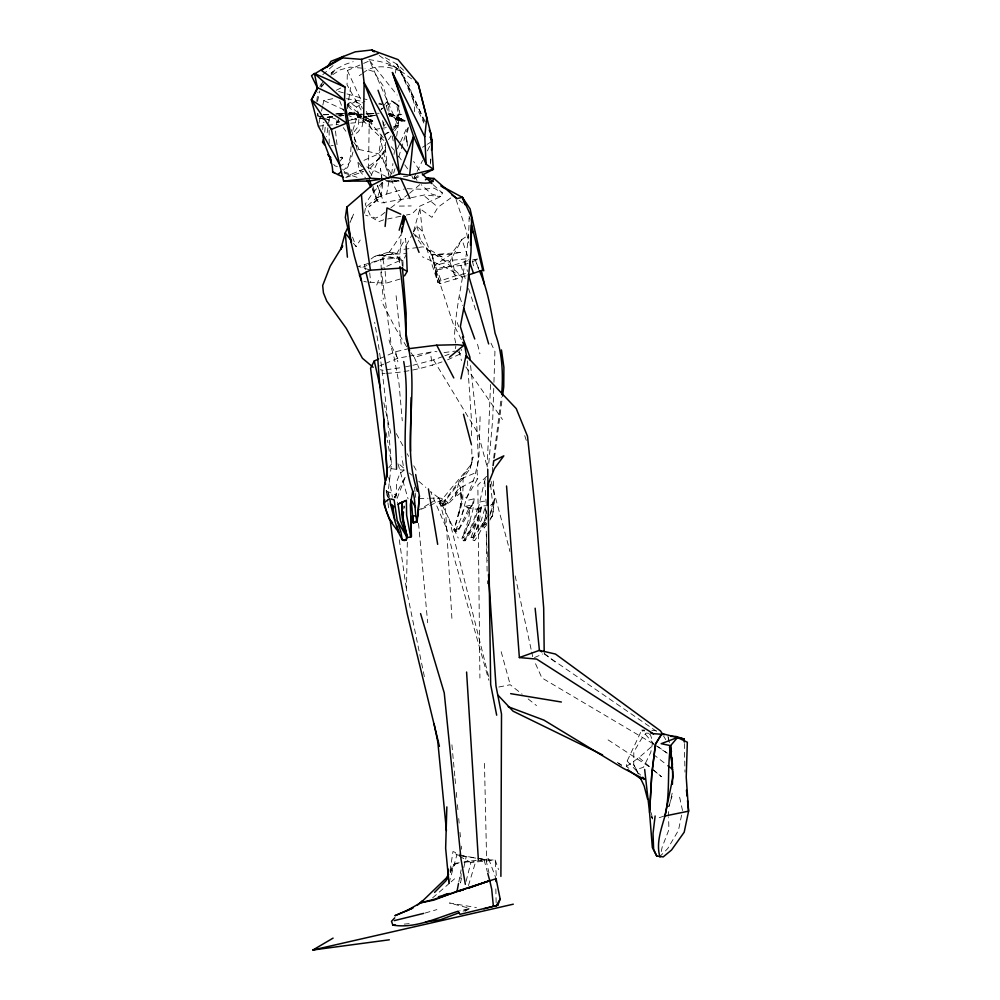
<?xml version="1.0" encoding="UTF-8"?>
<svg xmlns="http://www.w3.org/2000/svg" width="1000" height="1000" viewBox="0 0 1000 1000"><rect width="100%" height="100%" fill="white"/><g stroke="black" fill="none" stroke-linecap="round" stroke-linejoin="round"><path stroke-width="0.75" stroke-dasharray="5 3.75" d="M430.487 159.025L430.45 165.2L430.875 159.213M638.312 774.05L633.737 764.737L633.812 751.938L641.1 739.463L646.05 733.1L649.112 733.325M492.463 472.013L492.5 467.375M386.712 161.238L385.037 145.338M368.537 168.863L369.2 121.463L365.55 118.575M470.112 468.537L473.075 456.887L470.112 468.537L463.1 478.363L462.75 501L453.975 530.212L455.062 531.55L457.45 531.925L465.087 519.2L472.075 505.1L474.162 498.762L465.737 500.812L460.8 518.787L455.062 531.55M424.363 676.612L406.488 589.85L407.312 542.05M385.5 142.425L385.312 151.25L368.575 170.188L374.387 178.85M401.4 119.887L398.938 119.513L400.6 120.213M486.262 531.188L487.15 573M359.913 65.025L347.388 70.525L347.038 84.763L361.087 109.975M455.675 342.975L454.462 337.113C456.025 296.875 469.363 258.238 469.05 217.95M672.175 793.188L668.325 810.075M480.1 416.675L478.963 457.6L474.762 476.65L465.737 500.812M329.125 130.225L329.188 143.475M490 487.075L490.087 484.025M396.65 136.263L398.2 125.675L398.963 100.425M389.4 497.238L388.225 491.325L391.463 464.113C387.5 416.675 383.075 369.188 374.675 322.312M493.738 388.438L492.725 419.188L488.462 466.875M493.938 382.287L494.95 351.525L490.825 342.775M361.45 116.862L357.663 116.975C357.713 109.325 355.688 121.163 361.287 116.938M490.525 384.5L487.188 466.875M400.775 120.3L399.675 119.812L400.487 119.575C402.525 121.388 397.762 119.2 400.175 119.688M486.275 534.3L487.537 560.575M400.163 119.388L400.363 120.25L400.562 119.6M399.812 119.675L400.513 120.162L400.225 119.537M398.638 119.025L396.775 118.725L397.175 119.812M395.825 498L396.775 481.75L399.787 473.675L404 470.275L401.85 456.825M381.4 270.025L380.688 259.45L399.787 258.038L401.213 234.6L389.513 251.863L380.688 259.45L368.35 264.837M351.05 146.75L350.45 156.275L348.2 166.238L344.175 171.912L351.163 174.237L363.6 169.125M400.213 119.875L399.6 119.388M388.188 112.987L405.025 120.825L398.875 120.812L390.2 114.838M461.2 873.737L460.475 882.925L461.8 876.825M347.463 108.6L350.525 87.487M324.725 132.238L325.412 124.75M463.1 478.363L458.625 483.587L460.412 487.388L461.15 497.887L462.325 498.212L467.075 496.987L477.825 478.375L477.038 472.163L478.35 458.475L476.6 421.275L470.312 363.1M403.775 508.963L404.075 505.925L404.45 510.55M489.938 520.125L492.775 515.225L494.375 499.3L493.125 478.013M391.712 174.275L392.887 163.562M322.638 129.55L323.612 121.025M455.487 348.713L455.825 345.863M474.162 498.762L472.887 509.862L469.588 521.825L461.887 538.55L463.675 540.8L465.175 540.737L476.45 523.038L481.45 505.938L487.225 505.725M486.287 511.613L484.888 520.45L472.463 540.1L479.462 520.438L481.45 505.938L479.075 509.012L477.825 519.925L471 537.537L472.463 540.1L474.712 540.625L478.462 534.987L485.213 521.862L486.287 517.537M492.45 516.175L494.375 499.3L490.163 515.438M628.85 768.3L626.5 766.413L627.137 761.075L641.775 730L644.663 730.138M492.688 465.85L493.45 459.762M493.638 458.237L501.287 397.337M316.737 101.375L317.938 92.1M493.45 465.8L494.263 459.613M494.462 458.062L502.325 397.65M382.8 183.388L381.15 195.725L379.688 198.3L369.113 206.75L376.987 199.488L379.688 198.3M327.9 127.825L326.562 136.688M399.525 119.55L399.237 119.188M393.988 154.412L394.438 151.387M450.05 870.875L452.975 851.513L460.863 854.812M336.2 124.913L337.125 119.65M391.1 173.55L378.713 153.85L381.613 135.638M383.312 125.013L383.787 121.988M400.012 119.688L399.312 119.85M362.887 121.95L362.125 126.562L357.725 132.3L353.75 134.975L349.6 134.475M347.35 120.962L351.763 119.738L350.213 118.35M364.538 213.25L365.525 207.375L376.65 197.787L381.15 195.725L377.238 185.3M382.337 182.3L378.375 195.075L376.65 197.787L386.65 194.062L389.275 179.537M447.575 359.837L460.575 353.8L461.413 349.325M458.787 882.075L461.112 869.837M661.3 851.5L662.175 847.062L668.95 829.613L668.562 817.588M395.275 73.138L397.038 64.212L382.337 55.987M681.587 815.113L678.475 830.362L667.688 848.6L660.438 855.938M318.975 123.138L320.262 117.112M321.55 111.1L322.525 106.587M322.837 105.075L323.812 100.562L334.288 98.35M408.438 127.463L406.05 138.575L407.512 146.062M317.5 101.438L319.775 91.037M463.8 867.688L466.125 857.025L462.188 855.362M393.65 127.85L395.412 125.938L398.237 113.625L396.575 103.65L391.75 100.962L386.413 102.188L381.062 109.562L384.825 106.875M489.95 515.45L492.663 503.762L490.513 484.012M328.537 123.188L330.037 116.938L335.712 119.113M381.375 134.887L380.375 139.062L388.963 175.075M463.675 540.8C478.413 522.337 479.475 497.463 486.275 475.675M392.537 130.162L397.375 125.575L400.05 114.938L398.787 106.275L396.575 103.65M338.688 119.45L338.113 121.725L336.613 122.325L338.05 122.863M352.938 152.05L350.75 160.625L345.525 168.388L343.325 170.125M466.075 881.4L470.887 862.575L495.188 860.05L498.525 869.587M398.975 119.738L399.425 119.162L397.8 119.325M448.963 883.263L456.9 854.8L452.975 851.513M413.512 231.537L419.95 208.663L431.95 217.362L437.987 207.25L451.05 197.763M458.575 514.362L462.325 498.212L460.725 492.238M487.15 514.325L485.125 507.3L481.337 520.188L472.525 537.663L474.712 540.625M468.462 885.562L476.1 860.288L464.275 862M352.863 130.4L356.362 118.987L348.6 115.512M393.625 173.15L395 168.762M398.663 157.062L407.8 127.825M470.213 521.087L463.575 536.875L465.175 540.737L473.375 521.375L477.175 509.275L481.45 505.938C479.062 518.875 472.45 530.662 461.887 538.55L468.05 521.312L470.412 507.725L472.075 505.1L468.787 508.562L457.45 531.925L455.788 529.913L453.975 530.212L460.25 506.4L461.15 497.887L460.412 487.388L454.913 497.125L448.162 503.925L441.012 506.325L439.188 503.75C449.212 489.375 461.587 477.225 471.987 463.2L471.737 444.712M672.062 796.375L668.512 806.688M400.138 119.938L399.237 119.4L399.862 119.9M320.9 86.688L322.825 81.188M486.062 515.612L483.75 522.125L480.688 526.438L484.15 528.075L486.613 524.888M462.15 514.325L465.075 506.362L471.9 505.075L470.412 507.725L468.787 508.562L465.075 506.362L473.475 509.113L479.075 509.012M376.7 285.075L378.862 279.325M487.55 515.725L483.625 525.5L484.15 528.075L486.388 524.125M350.125 222.15L353.6 214.125L350.025 222.225M397.362 148.912L399.913 143.238M400.55 141.812L407.55 126.188M323.775 119.612L318.163 116.088L321.775 116.713M450.225 871.312L453.288 864.513L455.412 863.288L462.8 862.212M398.725 119.525L396.65 118.088M433.113 184.688L442.438 193L440.775 196.575L419.45 206.35L412.125 213.812L406.388 215.025M371.087 175.525L381.275 154.588L389.688 177.9M413.7 178.325L416.438 172.838M417.113 171.462L422.587 160.475M427.375 150.863L430.112 145.363M394.137 497.987L405.65 476L397.075 498.525L397.512 502.612M450.312 872.725L455.412 863.288L450.125 871.888M403.025 266.525L402.962 260.712L406.188 254.775M466.2 275.812L440.163 283.688L437.725 282.062L434.338 265.525L449.8 261.7L461.925 239.488L468.4 235.125M383.762 126.65L385.188 124.075M396.775 118.725L397.762 118.675L396.388 117.5C397.463 119.062 397.137 119.338 397.688 118.737M413.762 231.8L417.013 225.963L422.375 231.375L441.1 280.7L455.225 275.887L467.175 273.15M406.275 245.2L411.587 235.688M371.075 258.962L374.538 256.375L396.838 253.562L405.513 238.287L406.037 244.412M319.837 86.4L321.325 83.8M353.425 243.25L356.15 246.663L360.225 240.05M394.787 497.475L396.35 495.087L386.3 490.975L388.288 497.688L386.138 490.712M398.212 118.9L397.738 118.963M363.95 160.35L378.713 153.85L384.913 144.887M388.45 139.762L391.112 135.925M394.65 130.8L398.2 125.675L369.663 60.75L361.3 64.412M445.05 500.175L447.95 502.675L448.162 503.925L441.475 505.387L439.188 503.75L445.05 500.175L467.163 470.4M369.2 121.275L372.9 121.025L365.35 117.25C375.062 120.5 374.387 123.075 365.312 120.312M347.413 105.35L349.225 102.9L355.325 101.65L360.9 104.325L362.3 108.588M388.775 467.738L391.463 464.113L387.425 440.163M490.35 518.475L492.775 515.225M354.188 131.788L358.3 126.312L359.162 115.712L356.463 107.075L351.512 103.75L346.925 104.975L349.225 102.9M461.087 492.788L454.913 497.125L458.625 483.587L441.012 506.325L447.95 502.675L458.55 488.862L477.825 478.375M384.975 150.025L377.275 160.125L367.587 167.113M394.875 497.025L396.35 495.087L390.825 499.837M397.2 118.863L397.35 118.362M404.913 121.062L403.837 120.138L405.025 120.825L401.125 121.013M324.225 83.375L320.425 88.062L323.363 84.513M330.875 75.175L335.637 69.312L345.525 64.25L353.212 61.662M339.988 161.15L342.575 157.975L339.425 155.575M397.762 118.675L397.038 118.9M382.413 182.25L372.512 193.212L365.225 204.05L370.575 216.062L375.513 218.15L380.25 216.075L384.963 212.4M485.65 522.188L482.05 526.112L480.688 526.438L483.625 525.5L487.137 522.8M486.662 476.3L477.85 485L479.913 678.05M399.1 119.562L399.738 119.925M398.638 119.5L397.925 119.05M399.55 119.787L399.95 119.537M331.362 73.275L335.637 69.312L331 73.275M399.425 119.588L399.225 119.55M322.762 74.725L334.25 64.562M626.5 766.413L638.987 757.625L654.075 744.412L641.775 730L644.737 730.987M432.587 897.875L449.95 882.825M451.112 881.825L454.575 878.812M409.588 193.3L419.762 184.65M414.175 178.725L418.825 174.862M390.863 207.812L408.425 194.2M386.087 105.975L388.6 104.188L394.212 102.95L398.787 106.275M359.263 75.688L361.587 74.1M362.75 73.3C373.088 64.138 388.275 65.9 400.1 71.025L409.65 85.7L414.35 104.75L414.575 111.7M440.163 283.688L434.338 265.525L451.15 254.35L461.925 239.488L468.95 260.025M357.975 117.112L357.4 114.438M332.725 74.65L340.175 69.85L350.125 67.125L363.625 68.263M340.7 165.825L343.237 164.2M422.512 147.287L426.125 145.025M427.337 144.275L432.163 141.25M356.463 107.075L360.9 104.325M351.163 174.237L344.625 177.938L363.6 171.612L359.275 170.362L357.638 160.863M428.738 504.062L417.388 510.925L428.387 506.062M430 503.3L438.825 497.975L444.9 498.787L451.9 618.375M464.95 911.363L469.913 908.388L449.462 903L476.425 907.55M455.788 529.913L458.688 528.275M351.512 103.75L355.325 101.65M490.513 505.3L493.2 503.85L489.613 504.975M485.775 524.1L482.05 526.112L484.15 528.075M461.35 339.562L452.887 323L435.588 269.825C445.513 264.525 457.825 267.925 468.137 263.288M340.712 88.012L335.662 90.612L367.025 99.712M414.375 179.013L421.163 175.55M472.35 261.812L478.85 258.738M402.3 265.887L401.8 259.762L381.887 268.438M429.762 505.462L444.9 498.787M362.863 267.225L366.975 265.425M379.988 358.5L395.662 351.712L408.488 348.725M534.425 657.575L542.8 653.975M379.7 365.9L383.85 364.137M385.225 363.55L397.675 358.263L407.663 356.413M461.388 478.713L477.038 472.163M480.35 860.113L486 859.887L488.638 858.812L496.087 878.688M463.075 911.162L469.913 908.388L459.625 910.863M386.15 133.262L388.862 132.175M415.175 234.887L420.337 239.675L426.525 247.938L437.725 282.062L441.1 280.7M383.638 219.838L378.837 221.625L370.675 216.812L365.575 215.138M386.637 373.325C405.4 372.438 424.288 368.1 442.025 361.9M412.9 365.3L433.55 359.913L443.45 356.287M444.875 355.775L449.113 354.212M659.225 817.725L665.475 815.537M386.6 181.262L390.875 181.925L398.8 180.5M467.625 260.75L440.538 269.337L435.588 269.825M633.737 764.737L636.4 769.513L643.425 767.312L650.763 752.4L652.712 741.85L650.4 734.625L646.05 733.1M328.25 114.412L323.762 114.675L327.1 114.738M369.412 269.788L358.375 266.425L370.087 262.938M371.538 262.5L388.038 257.05L398.9 257.762L401.8 259.762M396.838 253.562L389.513 251.863L374.538 256.375L382 254.762L406.825 253.575M369.525 282.188L385.95 283.225L400.275 278.988M410.9 352.65L414.312 357.388L430.425 352.65L432.312 365.525M425.125 913.025L436.9 909.587M386.65 194.062L404.288 189.05M372.362 189.587L377.413 200.975L380.163 203.175L409.85 197.9M453.288 864.513L459.9 862.85M477.062 861.05L488.638 858.812M397.325 118.7L398.05 119.312M341.987 157.1L340.112 157.537L342.575 157.975L339.888 158.212M343.45 115.35L339.487 116.15M375.875 115.237L364.825 116.737M340.487 115.95L343.688 115.262M329.837 116.938L332.688 116.375M400.65 216.25L387.65 219M374.775 115.538L365.387 116.613M411.362 197.7L424.65 194.9L440.775 196.575L431.6 194.062L421.275 184.737M405.525 366.838L411.425 365.6M479.712 502.05L484.25 501.1L486.488 504.575M477.612 259L469.125 260.5M498.8 687.025L510.213 684.737L522.163 694.212M409.087 356.15L434.113 351.438L436.962 351.775M395.412 125.938L397.375 125.575M401.838 114.3L389.438 116.337L388.512 105.237L383.288 86.2L373.562 71.525L365.037 68.725M351.763 119.738L356.362 118.987L351.863 119.075M379.837 128.65L372.188 129.887L364.787 116.613M381.362 128.4L387.488 127.413M393.6 126.425L398.2 125.675M327.125 117.212L335.763 116.388M386.112 369.775L402.575 367.45M330.9 145.762L333.263 145.438M444.075 352.6L455.2 351.1M403.988 249.288L417.25 247.587M418.713 247.4L423.137 246.825L444.712 260.988L461.987 276.65L443.9 266.688L422.375 256.775M439.188 503.75L447.95 502.675M373.038 115.712L365.688 116.438M347.762 114.262L354.237 114.175L362.463 117.75M385.538 180.55L399.137 181.125M390.875 181.925L398.263 181.188M466.125 258.888L444.712 260.988L441.763 256.613L426.525 247.938L432.262 254.788L437.725 282.062M404.188 924.112L411.887 923.363M318.325 126.137L326.037 125.438M327.575 125.288L338.375 124.3M350.7 123.162L369.2 121.463L384.188 138.675M403.413 176.663L407.987 176.238M368.562 116.463L370.45 116.312M357.75 114.525L361.45 114.225M332.55 116.912L327.562 117.212L331 116.938M323.55 114.812L328.925 114.575M361.863 114.138L357.488 114.388M371.025 113.612L365.65 113.95M336.475 113.963L338.162 113.85M370.375 113.688L373.5 113.438M366.587 113.863L371.975 113.513M328.988 117.1L331.95 116.9M335.6 113.963L345.312 113.413M363.975 114.237L357.225 114.525M464.012 862.1L474.263 861.5M349.675 114.162L356.037 114.8M348.837 114.05L354.862 114.425L360.788 116.95L358.812 115.913M373.3 113.612L365.125 114.075M377.413 113.338L379.1 113.263M348.537 113.175L354.05 113.188L361.213 115.3M348.875 113.287L353.663 113.225L359.8 114.838M374.038 113.625L365.775 114.05M418.825 498.562L428.062 498.288M429.6 498.25L438.825 497.975L458.225 538.025M382.05 373.438L385.1 373.363M357.663 116.975L360.562 116.925M399.35 206.1L411.225 205.95M398.062 118.775L398.862 118.925M354.725 113.4L352.688 113.375M397.05 119.975L402.625 120.913M365.85 120.562L370.425 121.188M321.3 118.338L319.65 118.312L323.2 118.713M350.875 113.188L352.512 113.212M339.325 115.262L343.875 115.375M338.013 115.225L344.062 115.388M462.175 856.062L486.6 859.762L495.188 860.05L496.438 877.463M407.225 188.688L423.225 189.338L433.975 188.1L442.438 193M400.8 120.988L402.375 121.05M651.862 730.487L656.188 730.688M471 537.537L472.525 537.663M391.325 468.688L404 470.275M368.837 59.55C379.7 61.25 391.85 63.275 400.1 71.025M353.775 113.188L358.6 114.3L355.562 113.45M380.325 369.75L383.113 370.2M346.463 98.688L364.913 101.762M378.75 104.075L381.812 104.588M459.862 855.3L476.2 858.025M477.688 858.275L486.6 859.762M337.337 113.4L347.025 115.237M441.763 256.613L432.262 254.788L434.338 265.525M388.363 65.338L394.95 66.662M353.713 142.188L358.95 149.475L378.713 153.85M456.9 854.8L460.85 855.75M337.35 166.525L335.025 165.938L333.638 164.375M353.837 114.2L355.213 114.55L353.088 114.175L360.812 116.938M363.862 281.312L366.538 282M402.962 260.712L382 254.762L385.037 269.762M357.1 114.075L360.925 115.45M378.963 103.188L381.95 104.05M320.312 116.363L317.825 116.112L317.587 113.812L322.575 117.1M389.188 114.513L388.462 114.275L396.2 119.075M357.038 177.312L344.3 173.038L342.175 169.188M390.625 113.787L404.925 120.675M324.963 118.562L328.625 119.812L329.663 122.45L328.725 122.1M389.325 113.3L391.3 114.05M388.762 114.138L399.137 120.775M323.225 122.188L324.05 122.537M372.537 121.112L363.338 116.525M390.075 113.688L404.65 120.75L401.35 119.113M326.975 119.1L328.625 119.812M401.575 119.15L398.913 117.9M323.812 100.562L343.675 109.712M349.35 112.325L360.688 117.537M362.113 118.2L369.2 121.463M367.638 118.362L363.363 116.312M366.9 166.875L386.337 176.588M393.275 180.05L396.05 181.438M363.625 116.363L366 117.562M365.112 119.95L367.2 121.037M365.412 120.237L366.125 120.625M459.438 856.213L470.887 862.575M358.537 115.162L361.25 116.7M360.062 116.55L360.9 117.037M653.3 743.875L541.875 677.9L534.3 661M369.425 119.388L372.15 121.013M389.513 251.863L399.787 258.038M621.6 765.05L616.45 761.85L621.4 765.362M608.1 739.9L649.963 767.237M655.288 745.225L667.412 753.337M544.325 654.05L657.913 732.288M657.325 746.263L667.288 753.138M379.175 55.45L413.075 79.975M456.6 350.913L460.575 353.8M653.213 754.3L666.675 764.75M459.237 200.35L462.863 203.188M347.3 104.138L360.688 114.725M528.15 698.95L536.512 705.588M544.2 653.363L556.65 663.238M391.75 100.962L394.212 102.95M424.95 196.462L437.987 207.25M653.425 770.1L661.488 776.762L653.2 769.712M638.987 757.625L652.013 768.713M403.575 467.975L397.725 462.85L408.062 498.875M409.438 473.088L411.775 475.138M418.8 481.275L425.825 487.413M386.413 102.188L388.6 104.188M394.862 117.963L395.825 118.837M403.688 70.338L397.038 64.212L423.862 123.038M347.8 106.025L361.337 118.963M362.463 120.037L383.888 140.512M359.275 170.362L365.375 177.787M627.137 761.075L640.6 775.1M391.175 146.7L395.163 151.287M369.663 60.75L397.15 95.087M358.575 162.725L362.762 168.137M419.438 170.1L413.612 161.462M413.113 232.975L423.137 246.825M343.263 127.613L345.875 131.25M406.637 346.725L395.238 327.863L381.138 300.5M398.65 156.2L401.25 159.875M404.738 164.788L409.075 170.925M465.913 366.975L502.512 419.538M414.438 176.65L416.987 180.375M386.3 490.975L390.125 497.287M433.55 359.913L478.175 433.55L487.837 469.375M663.512 735.9L665.763 739.65M396.312 433.65L403.575 447.025M407.212 453.725L408.663 456.4M413.75 465.763L417.375 472.45M400.75 199.037L393.413 184.737L391.712 179.45M397.675 358.263L391.25 345.487L381.5 271.537M425.163 121.625L397.038 64.212L414.725 98.912L424.025 121.487M338.15 120.125L339.188 122.275M636.4 769.513L638.35 773.65M347.388 70.525L362.4 102.963M366.325 111.425L372.2 124.113M377.45 185.487L384.075 203.113M414.312 357.388L419.087 368.3M445.763 526.587L430.5 491.5L438.825 497.975L454.225 558.025L488.837 680.275M411.912 176.038L413.05 178.738M339.637 100.662L343.675 110.862M351 129.375L358.95 149.475M478.438 268.15L475.112 259.525L478.762 269.312M372.45 188.038L377.413 200.975L376.987 199.488M352.525 237.1L356.15 246.663M457.212 322.537L458.787 326.838M449.8 261.7L456.012 279.4M459.762 296.962L462.688 305.438M524.725 435.637L527.087 442.762M460.85 265.45L466.138 281.337M468.537 288.55L476.712 313.113M456.075 199.613L465.863 229.237L468.688 242.812M390.025 174.15L391.287 178.125M372.962 186.25L377.413 200.975M469.1 216.388L469.913 219.163M389.05 339.95L394.125 357.488L399.012 383.587L402.275 420.8M464.637 261.25L467.512 271.5M501.188 651.712L510.213 684.737M484.087 859.912L487.337 871.8M491.062 481.312L508.8 546.987M651.075 812.55L652.987 819.912M488.612 676.5L449.038 518.612M477.537 344.275L479.938 353.787M459.012 350.588L461.45 360.575M417.013 225.963L420.337 239.675M357.238 150.312L353.75 134.975M407.35 144.175L406.2 136.35L407.512 144.875M486 859.887L489.012 872.95M668.325 737.712L669.587 743.275M383.825 402.812L391.325 435.7M364.3 264.713L365.625 270.712M679.625 797.2L682.525 810.55M509.2 548.488L509.862 551.525M515.163 575.9L531.375 650.562M531.712 652.087L532.7 656.65M395.662 351.712L397.85 361.788M472.45 260.9L474.025 268.438M485.125 507.3L486.25 512.9M386.425 105.35L387.887 113.012M392.25 135.975L393.713 143.637M388.787 477.45L392.4 497.238M467.425 360.863L471.362 418.512L471.65 438.537M451.95 256.675L455.225 275.887M382.55 120.575L384.05 129.412M386.15 432.675L387.163 438.663M382.325 180.4L380.438 168.487L381.7 177.688M337.025 144.7L335.375 130.1M667.987 736.325L669.087 743.863M399.275 539.775L406.488 589.85M414.387 487.113L414.988 491.55M415.188 493.025L415.775 497.45M386.325 490.5L387.738 501.312M387.938 502.863L388.95 510.588M396.1 295.7L401.362 345.788M317.8 113.325L318.163 116.088M398.9 257.762L399.988 266.762M419.95 208.663L422.375 231.375M369.725 272.875L370.65 282.15M451.912 744.812L454.888 777.062M455.025 778.6L455.737 786.275M456.3 792.412L456.875 798.562M457.438 804.7L458.013 810.85M458.713 818.525L459.137 823.125M459.988 832.337L460.425 836.95M461.275 846.162L461.55 849.237M418.525 523.35L427.688 622.75M380.863 272L383.3 299.25M385.138 271.262L385.95 283.225M484.775 481.662L486.175 503.363M468.612 235.087L468.787 238.075M668.375 811.587L668.512 816.087M487.4 580.75L487.5 583.85M684.338 743.562L685 772.125M484.475 763.375L486.538 856.338M495.85 888.888L496.138 902.788M388.862 132.363L385.037 134.375L388.95 132.4M460.325 252.338L451.15 254.35L432.262 254.788L460.325 252.338M339.65 121.8L336.613 122.325L339.675 121.838M343.312 113.625L337.25 114.038L343.338 113.675M351.087 113.075L349.913 113.15L354.05 113.188L351.087 113.075M390.35 114.963L389.375 114.513L391.1 115.312L390.35 114.963M652.5 818.875L651.538 816.812L652.5 818.875"/><path stroke-width="1.5" d="M412.725 491.15L411.138 499.712L413.288 522.95L417.125 522.038C414.275 511.975 415.95 501.287 412.725 491.15C397.262 449.65 411.575 404.412 403.725 361.562M500.9 876.4L501.512 714.038L495.988 685.987L488.475 574.513M410.887 516.138L410.725 537.075L407.3 537.463L402.825 516.95L401.637 502.475L406.375 500.412L406.625 515.2L410.725 537.075L411.463 536.613L410.363 504.975L411.138 499.712L415.513 507.262M363.612 121.45L364.1 82.638L361.525 59.363L378.275 53.5M410.5 451.275L411.112 397.488M441.225 185.925L462.425 197.387L471.65 217.525L470.988 251.95L467.2 289.525L460.35 326.613L463.688 337.362M496.012 881.6L496.075 878.688L434.338 899.237L420.625 902.837L406.675 910.713L394.888 915.7L412.575 908.15M672.412 784.35L672.763 770.938M446.85 806.912L445.65 848.312L448.963 883.263M470.475 245.225L471.325 225.225M471.525 220.6L471.65 217.525M487.475 505.15L488.363 483.675L494.363 468.675L503.825 455.85L493.587 460.887M385.25 179.062L370.625 178.312C351.763 151.975 341.962 119.65 345.2 87.25L321.15 70.25L342.625 57.9L361.525 59.363M330.238 159.312L330.312 158.225M399.35 532.337C386.438 519.275 380.988 500.312 385.075 482.375M431.525 150.225L432.163 141.25L430.65 132.825L418.1 83.612L398.062 59.6L371.65 50L355.238 51.837L331.025 61.288L327.1 67.312M415.675 474.55L419.387 495.913L417.125 522.038L416.225 520.8M419.387 495.913L417.887 515.725L416.65 519.538M386 480.538L386.987 470.15L383.875 419.188L384.387 422.188M386.675 178.525L399.425 173.787L409.65 175.175L413.537 136.337L392.438 72.55L424.75 136.7L426.125 164.188L433.387 169.338L422.525 174.862M385.112 226.475L386.975 207.938L400.788 214.163M405.725 530.812L402.7 519.6L403.462 512M424.75 136.7L426.763 117.788L418.1 83.612L415.875 81.562M401.575 231.65L402.113 227.225M402.475 224.275L403.55 215.413L405.138 217.087L419.05 252.4M655.125 815.975L653.025 833.487L653.625 849.338L656.737 856.062L663.2 856.912L671.55 850L684.2 832.2L688.587 811.162L686.225 777.175L687.337 742.225L677.487 737.513L662.087 733.6L655.487 744.15L651.812 773.737L649.562 812.6L652.337 847.487L656.737 856.062M501.675 394.288C503.3 373.938 502.375 352.625 495.112 333.325C491.312 312.275 488.125 290.788 479.538 271.038M502.525 396.1L503.738 386.8L503.9 367.425L501.45 349.95M471.538 224.713L482.75 270.138L483.762 270.75L470.112 208.863L462.425 197.387L456.887 198.588L433.963 178.45L431.5 182.387C416.562 185.875 401.788 175.338 386.362 177.875L372.5 184.95L346.875 207.05L345.337 217.5L354.425 256.388L361.188 280.625M329.8 158.088L329.95 157.262M448.612 874.338L446.337 878.025L420.613 902.837L433.913 900.1L457.038 891.263L458.5 883.6M384.625 499.625L383.787 503.95L389.438 519.525L392.475 522.638M460.887 378.825L466.025 355.613L516.225 408.575L527.513 436.275L536.538 521.875L543.688 607.962L544.188 651.85M401.538 233.15L405.138 217.087M399.175 230.212L403.55 215.413M324.45 144.75L322.55 142.1L323.425 139.412M406.938 152.787L394.412 136.188L364.1 82.638L399.425 173.787L413.537 136.337L426.125 164.188L392.438 72.55M483.913 908.812L497.812 905.225L500.175 899.1L496.075 878.688M448.387 875.387L445.938 880.812L434.575 892.4M348.387 226.163L345.262 233.038L340.712 249.462L342.7 245.963M379.025 179.5L368.363 181.1L343.587 181.112L331.337 129.4L311.413 99.875L317.438 87.638L314.413 73.487L311.512 75.738L317.625 88.375L311.413 99.875L318.325 126.137L340.588 166.337M378.562 359.113L374.275 360.962L370.575 368.2L385.513 484.312M496.2 905.863L500.175 899.1M404.5 275.887L407.212 271.375L406.163 245.938M342.4 246.275L330.175 266.2L322.675 285.538L323.438 292.913L326.763 301.137L346.275 328.387L362.4 358.25L373.162 367.3M684.3 742.05L684.237 739.05L677.5 737.513L670.612 745.65C666.888 769.025 670.562 792.925 664.938 816C661.287 829.137 655.825 843.363 659.987 857.013M394.762 917.825L391.512 921.287L392.825 925.113C415.387 928.825 437.15 917.75 458.162 911.225L459.988 914.338L497.812 905.225M383.675 503L389.8 498.525M341.138 58.463L343.425 56.425L315.5 73.325M417.362 905.188L422.5 900.662M425.412 179.838L427.675 177.913L433.963 178.45M449.438 357.225L463.663 345.487L457.4 344.7L436.737 345.2L408.488 348.725M322.738 133.637C323.5 147.025 332.762 158.562 332.663 172.125L337.8 174.488L341.112 171.875M415.25 521.525L413.288 522.95L412.75 516.65M470.988 233.388L473.575 231.637M389.35 939.8L312.9 950L333.1 938.112M359.425 275.4L370.412 270.175L401.1 268.1L407.212 271.375M390 499.963L390.575 504.263L392.587 505.412L395.05 521.5L398.413 532.275L402.188 539.738L404.087 540.538L406.238 540.175L406.587 536.475L400.4 520.45L398.075 504.062L401.637 502.475L401.825 505.588M398.075 504.062L406.375 500.412M406.675 910.713L412.837 908.05M331.337 129.4L346.662 123.138L311.413 99.875M458.975 912.825L440.25 919.812L425.588 921.9M677.5 737.513L661.162 743.688L670.612 745.65L672.95 777.075L664.938 816L688.575 811.162L687.525 800.65M506.55 485.988L519.362 657.562L539.4 650.362L555.487 654.05L660.512 730.9L662.763 734.65M469 888.012L487.8 881.25M469.1 274.775L482.75 270.138M487.738 873.275L489.762 880.7L457.038 891.263M438.425 896.75L450.087 893.462M423.713 913.375L394.35 920.612M444.25 894.762L448.612 893.6M409.65 175.175L433.387 169.338L430.65 132.825L429.288 130.025M312.9 950L513.3 904.188M392.825 925.113L395.025 924.663M412.388 516.3L415.487 515.688M343.587 181.112L370.625 178.312M670.625 736.363L675.863 736.425L684.237 739.05M653.7 733.675L661.338 734.262L655.475 744.15L651.812 773.737L649.575 812.613L644.65 769.45M519.362 657.562L536.65 659.087L653.612 733.938L650.662 732.95M510.65 693.662L561.375 702.013M332.663 172.125L334.637 172.7M391.238 498.988L394.125 499.913L397.262 520.962L400.913 532.175L402.188 539.738L406.238 540.175L407.238 536.425L406.475 533.625M508.225 706.725L543.962 720.138L623.35 768.35L644.737 779.412L642.663 777.25M327.713 154.637L330.7 157.537M345.2 87.25L314.413 73.487L344.475 100.463L352.725 146.762M662.087 733.6L664.45 734.688M337.8 174.488L343.45 177.312M317.438 87.638L344.475 100.463M602.575 754.912L513.05 711.175L498.075 695.275M322.55 142.1L323.338 142.5M374.312 51.5L371.65 50L374.162 51.812M541.8 651.862L539.4 650.362L535.125 608.225M427.675 177.913L433.237 181.488M441.125 186.05L444.8 188.538M627.638 769.675L641.35 779.15M415.588 81.8L418.1 83.612M451.912 194.988L456.887 198.588M396.388 529.062L398.612 530.688M394.663 520.087L390.575 504.263L393.9 506.812M667.9 765.7L672.8 769.5M431.938 183.65L422.188 173.75M329.487 156.762L330.613 157.95M390.575 504.263L393.425 507.812M351.613 240.987L345.262 233.038L347.4 257.175M397.262 520.962L406.587 536.475L402.5 518.925L401.637 502.475M367.038 180.325L370.85 186.95M436.737 345.2L453.787 377.938M462.75 342.325L464.862 346.463L466.912 357.975M640.288 777.775L644.175 786.038L647.625 799.287M400.75 178.363L410.025 198.55M430.25 137.05L432.163 141.25L430.412 137.012M369.25 179.875L371.35 185.162M474.75 338.975L463.663 308.263M462.475 336.863L469.837 356.9L470.075 360M378.038 90.25L394.412 136.188L399.425 173.787M462.425 197.387L464.988 204.7M469.45 261.5L473.462 273.238M488.663 343.95L468.325 274.438M420.562 613.6L444.25 692.925L461.012 859.137L465.337 884.3M463.488 414.25L471.35 444.363M439.425 746.35L407.225 613.862L392.775 539.963L390.15 519.862M489.762 880.7L491.688 889.025L493.35 905.925M670.225 746.062L671.488 751.625M417.375 491.3C400.462 442.025 421.087 388.4 406.1 338.925C405.325 314.775 403.113 290.712 399.988 266.762M374.275 360.962L380.412 387.875M365.962 272.213C381.7 336.9 395.325 402.312 396.55 469.162M360.025 274L377.425 354.25L379.775 385.9L383.663 417.5L387.275 476.9M481.5 270.95L484.475 284.688M434.075 723.8L437.837 742.062L446.425 830.537M409.538 351.05L406.012 333.512L406.175 313.412L402.425 267.425M496.675 715.188L490.662 684.587L487.75 469.538M348.938 229.15L351.4 242.587M397.3 526.138L398.413 532.275M428.425 488.95L437.675 544.338M330.138 157.325L330.962 162.887M370.412 270.175L364.2 228.263L361.425 194.525M669.525 746.875L672.575 767.987M346.875 207.05L349.787 234.475M686.462 790.138L687.075 796.15M671.925 757.588L672.475 765.037M466.587 672.05L478.4 860.163M402.212 511.812L402.7 519.6M330.625 159.012L330.75 161.325M448.025 869.013L448.413 879.775M411.138 499.712L411.375 509.438M463.188 889.762L458.825 891L463.188 889.7"/></g></svg>
